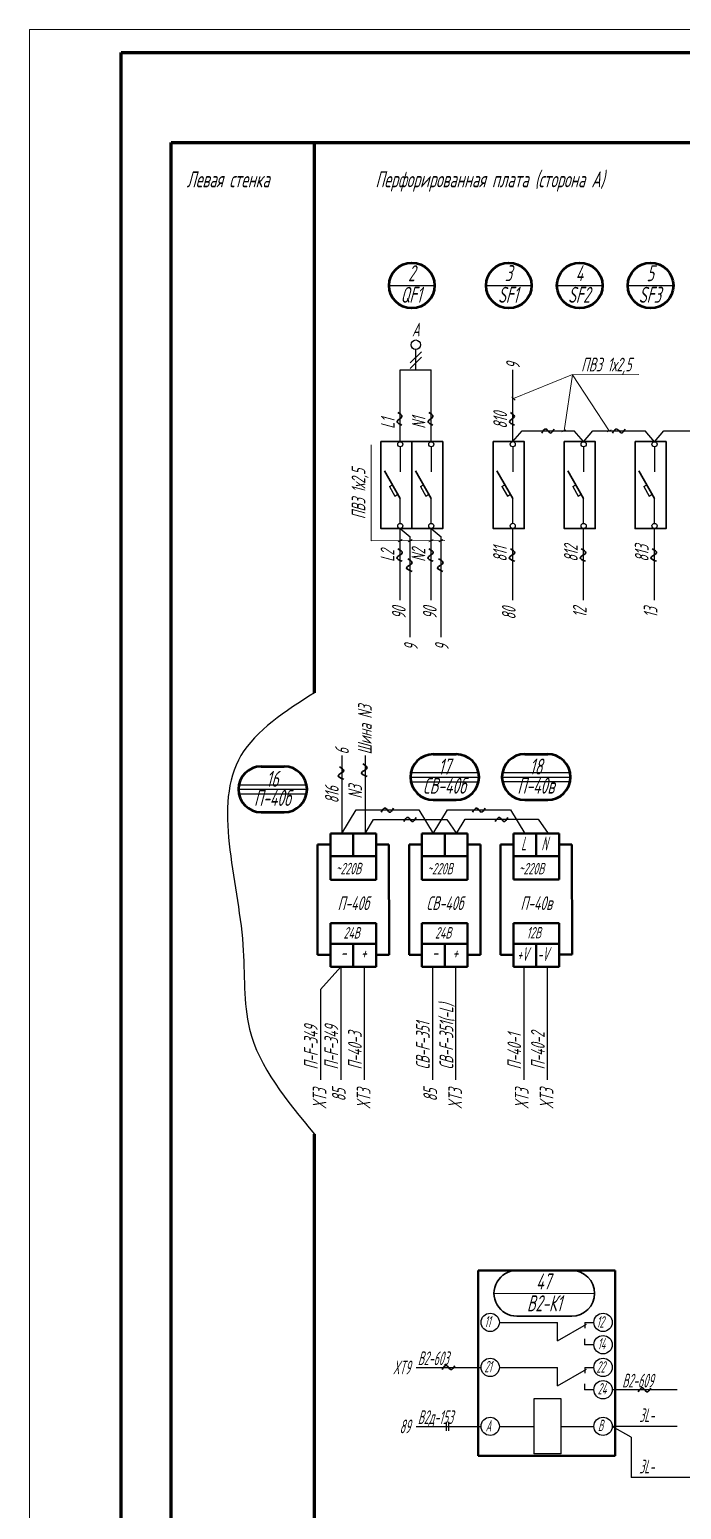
# Model space of a CAD drawing. Header units: millimetres. Extents: x -680 to 9204, y -4430 to 7779.
# Drawn here: x 1965.2 to 2107.7, y -266.6 to 56.9 of the extents above; entities that cross this region are included whole.
import ezdxf
from ezdxf.enums import TextEntityAlignment as Align

# ---------------------------------------------------------------- set-up
doc = ezdxf.new("R2010")
doc.units = ezdxf.units.MM
doc.layers.get('Defpoints').update_dxf_attribs({"color": 33})
for name, color, linetype, lineweight in [('Выноска', 137, 'Continuous', 20), ('Датчики', 31, 'Continuous', 50), ('Размерная', 4, 'Continuous', 25), ('Связи', 95, 'Continuous', 25), ('Толст.рамка', 7, 'Continuous', 60), ('Тонк.рамка', 10, 'Continuous', 20)]:
    doc.layers.add(name, color=color, linetype=linetype, lineweight=lineweight)
doc.layers.add('ТЕКСТ', color=2, linetype='Continuous')
doc.layers.add('Текст.', color=51, linetype='Continuous')
doc.styles.add('Simplex', font='simplex.shx', dxfattribs={"width": 0.7, "oblique": 15})

# ---------------------------------------------------------------- blocks, each defined once
blk = doc.blocks.new('A$C47DB4C6F')
at = {"layer": 'Defpoints', "ltscale": 0.2}
for p, q in [((-7.5, -4), (7.4, -4)), ((-7.5, -5), (7.5, -5)), ((-7.5, -6), (7.4, -6))]:
    blk.add_line(p, q, dxfattribs=at)
at = {"layer": 'Датчики', "color": 4}
for p, q in [((-2.5, 0), (2.5, 0)), ((-2.5, -10), (2.5, -10))]:
    blk.add_line(p, q, dxfattribs=at)
for centre, start, end in [((-2.5, -5), 90, 270), ((2.5, -5), 270, 90)]:
    blk.add_arc(centre, 5, start, end, dxfattribs=at)
blk = doc.blocks.new('бирка')
at = {"color": 0, "linetype": 'ByBlock', "lineweight": -3}
blk.add_line((0, 0), (22, 0), dxfattribs=at)
at = {"color": 0, "linetype": 'ByBlock', "lineweight": 30}
blk.add_lwpolyline([(5, -5), (17, -5, 1), (17, 5), (5, 5, 1)], format="xyb", close=True, dxfattribs=at)

msp = doc.modelspace()

# ---------------------------------------------------------------- linework, layer by layer
at = {"color": 5, "lineweight": 60}
for p, q in [((1996.114, 32.142), (3207.603, 32.142)), ((1996.114, -484.355), (1996.114, 32.142)), ((2027.425, -88.087), (2027.425, 32.142)), ((2027.425, -484.355), (2027.425, -184.557))]:
    msp.add_line(p, q, dxfattribs=at)
at = {"color": 7}
for p, q in [((2043.755, 0.911), (2053.693, 0.911)), ((2064.95, 0.913), (2074.888, 0.913)), ((2080.454, 0.911), (2090.392, 0.911)), ((2095.949, 0.911), (2105.887, 0.911)), ((2046.209, -33.217), (2046.209, -17.538)), ((2052.98, -33.217), (2052.98, -17.538)), ((2070.789, -33.214), (2070.789, -17.538)), ((2070.789, -33.214), (2072.82, -30.838)), ((2072.82, -30.838), (2084.225, -30.838)), ((2086.284, -33.214), (2084.225, -30.838)), ((2086.294, -33.217), (2088.324, -30.841)), ((2088.324, -30.841), (2099.73, -30.841)), ((2101.788, -33.217), (2099.73, -30.841)), ((2101.788, -33.217), (2103.819, -30.841)), ((2103.819, -30.841), (2115.224, -30.841)), ((2046.209, -34.345), (2046.209, -39.794)), ((2052.98, -34.345), (2052.98, -39.794)), ((2070.789, -34.342), (2070.789, -39.792)), ((2086.294, -34.345), (2086.294, -39.794)), ((2101.788, -34.345), (2101.788, -39.794)), ((2046.209, -51.066), (2046.209, -45.616)), ((2052.98, -51.066), (2052.98, -45.616)), ((2070.789, -51.063), (2070.789, -45.613)), ((2086.294, -51.066), (2086.294, -45.616)), ((2101.788, -51.066), (2101.788, -45.616)), ((2046.209, -67.875), (2046.209, -52.193)), ((2048.348, -75.94), (2048.348, -54.051)), ((2052.98, -67.875), (2052.98, -52.193)), ((2055.119, -75.94), (2055.119, -54.051)), ((2070.789, -67.873), (2070.789, -52.191)), ((2086.294, -67.875), (2086.294, -52.193)), ((2101.788, -67.875), (2101.788, -52.193)), ((2033.41, -101.79), (2033.41, -118.843)), ((2038.526, -101.79), (2038.526, -118.843)), ((2048.431, -106.534), (2063.431, -106.534)), ((2068.431, -106.522), (2083.431, -106.522)), ((2010.82, -109.208), (2025.82, -109.208)), ((2033.41, -118.843), (2036.535, -113.721)), ((2036.535, -113.721), (2050.291, -113.721)), ((2038.526, -118.843), (2040.368, -115.771)), ((2040.368, -115.771), (2056.37, -115.771)), ((2050.291, -113.721), (2053.41, -118.843)), ((2053.41, -118.83), (2056.535, -113.709)), ((2056.37, -115.771), (2058.525, -118.843)), ((2056.535, -113.709), (2070.291, -113.709)), ((2058.525, -118.83), (2060.367, -115.758)), ((2060.367, -115.758), (2076.37, -115.758)), ((2070.291, -113.709), (2073.41, -118.831)), ((2076.37, -115.758), (2078.525, -118.831)), ((2033.241, -148.009), (2028.756, -152.994)), ((2033.241, -148.009), (2033.241, -172.729)), ((2038.389, -172.729), (2038.387, -148.009)), ((2053.241, -148.009), (2053.241, -172.729)), ((2058.389, -172.729), (2058.387, -148.009)), ((2073.241, -147.996), (2073.241, -172.716)), ((2078.389, -172.716), (2078.387, -147.996)), ((2028.756, -152.994), (2028.756, -172.729))]:
    msp.add_line(p, q, dxfattribs=at)
for p, q in [((2050.825, -13.545), (2048.364, -16.003)), ((2050.825, -14.779), (2048.364, -17.238)), ((2049.595, -17.538), (2049.595, -13.071)), ((2046.209, -17.538), (2052.98, -17.538)), ((2043.852, -43.046), (2044.511, -42.656)), ((2043.852, -43.046), (2045.041, -45.112)), ((2045.041, -45.112), (2045.701, -44.723)), ((2050.623, -43.046), (2051.282, -42.656)), ((2050.623, -43.046), (2051.812, -45.112)), ((2051.812, -45.112), (2052.472, -44.723)), ((2068.432, -43.043), (2069.092, -42.654)), ((2068.432, -43.043), (2069.622, -45.11)), ((2069.622, -45.11), (2070.281, -44.72)), ((2083.937, -43.046), (2084.596, -42.656)), ((2083.937, -43.046), (2085.126, -45.112)), ((2085.126, -45.112), (2085.785, -44.723)), ((2099.431, -43.046), (2100.091, -42.656)), ((2099.431, -43.046), (2100.621, -45.112)), ((2100.621, -45.112), (2101.28, -44.723)), ((2046.209, -52.226), (2048.348, -54.051)), ((2052.98, -52.226), (2055.119, -54.051)), ((2067.864, -225.727), (2080.554, -225.727)), ((2080.552, -229.788), (2080.553, -225.723)), ((2080.552, -229.788), (2086.895, -226.082)), ((2086.548, -225.727), (2086.547, -227.011)), ((2086.548, -225.727), (2088.547, -225.727)), ((2086.486, -229.324), (2086.486, -230.607)), ((2088.547, -230.608), (2086.486, -230.607)), ((2067.864, -235.568), (2080.554, -235.568)), ((2080.552, -239.629), (2080.553, -235.564)), ((2080.552, -239.629), (2086.895, -235.924)), ((2086.548, -235.568), (2086.547, -236.852)), ((2086.548, -235.568), (2088.547, -235.568)), ((2086.486, -239.165), (2086.486, -240.449)), ((2075.373, -242.451), (2075.373, -254.451)), ((2081.373, -242.451), (2075.373, -242.451)), ((2081.373, -254.451), (2081.373, -242.451)), ((2088.547, -240.45), (2086.486, -240.449)), ((2067.864, -248.447), (2075.37, -248.447)), ((2081.37, -248.447), (2088.547, -248.447)), ((2096.676, -250.818), (2092.552, -248.447)), ((2096.676, -250.818), (2096.676, -259.663)), ((2081.373, -254.451), (2075.373, -254.451)), ((2169.423, -259.663), (2096.674, -259.663))]:
    msp.add_line(p, q)
at = {"color": 2, "lineweight": 30}
for p, q in [((2046.209, -45.616), (2042.745, -39.616)), ((2052.98, -45.616), (2049.516, -39.616)), ((2070.789, -45.613), (2067.325, -39.613)), ((2086.294, -45.616), (2082.83, -39.616)), ((2101.788, -45.616), (2098.324, -39.616))]:
    msp.add_line(p, q, dxfattribs=at)
at = {"lineweight": 40}
for p, q in [((2030.931, -118.843), (2040.931, -118.843)), ((2030.934, -128.955), (2030.931, -118.843)), ((2035.933, -123.842), (2035.932, -118.843)), ((2040.934, -128.955), (2040.931, -118.843)), ((2050.931, -118.843), (2060.931, -118.843)), ((2050.934, -128.955), (2050.931, -118.843)), ((2055.932, -123.843), (2055.931, -118.843)), ((2060.933, -128.955), (2060.931, -118.843)), ((2070.931, -118.831), (2080.931, -118.831)), ((2070.934, -128.942), (2070.931, -118.831)), ((2075.932, -123.83), (2075.931, -118.831)), ((2080.933, -128.942), (2080.931, -118.831)), ((2028.126, -121.272), (2030.932, -121.272)), ((2028.126, -121.272), (2028.126, -145.363)), ((2043.738, -121.263), (2040.922, -121.263)), ((2043.738, -121.267), (2043.753, -145.358)), ((2048.126, -121.273), (2050.932, -121.273)), ((2048.126, -121.273), (2048.126, -145.363)), ((2063.738, -121.263), (2060.922, -121.263)), ((2063.738, -121.268), (2063.753, -145.358)), ((2068.126, -121.26), (2070.932, -121.26)), ((2068.126, -121.26), (2068.126, -145.35)), ((2083.738, -121.251), (2080.922, -121.251)), ((2083.738, -121.255), (2083.753, -145.345)), ((2030.932, -123.843), (2040.932, -123.842)), ((2050.932, -123.843), (2060.932, -123.842)), ((2070.932, -123.831), (2080.932, -123.829)), ((2030.934, -128.955), (2040.934, -128.955)), ((2050.934, -128.955), (2060.933, -128.955)), ((2070.934, -128.942), (2080.933, -128.942)), ((2030.936, -138.498), (2040.937, -138.498)), ((2030.938, -148.009), (2030.936, -138.498)), ((2040.938, -148.009), (2040.936, -138.498)), ((2050.936, -138.498), (2060.937, -138.498)), ((2050.938, -148.009), (2050.936, -138.498)), ((2060.938, -148.009), (2060.936, -138.498)), ((2070.936, -138.485), (2080.937, -138.485)), ((2070.938, -147.996), (2070.936, -138.485)), ((2080.938, -147.996), (2080.936, -138.485)), ((2030.937, -145.363), (2028.126, -145.363)), ((2030.937, -143.009), (2040.937, -143.009)), ((2035.938, -148.009), (2035.937, -143.009)), ((2043.753, -145.354), (2040.937, -145.354)), ((2050.937, -145.363), (2048.126, -145.363)), ((2050.937, -143.009), (2060.937, -143.009)), ((2055.938, -148.009), (2055.937, -143.009)), ((2063.753, -145.354), (2060.937, -145.354)), ((2070.937, -145.35), (2068.126, -145.35)), ((2070.937, -142.996), (2080.937, -142.996)), ((2075.938, -147.996), (2075.937, -142.996)), ((2083.753, -145.341), (2080.937, -145.341)), ((2040.938, -148.009), (2030.938, -148.009)), ((2060.938, -148.009), (2050.938, -148.009)), ((2080.938, -147.996), (2070.938, -147.996)), ((2063.205, -214.368), (2063.205, -254.858)), ((2063.205, -214.368), (2093.206, -214.368)), ((2093.205, -214.368), (2093.205, -254.858)), ((2063.205, -254.858), (2093.207, -254.858))]:
    msp.add_line(p, q, dxfattribs=at)
at = {"ltscale": 5}
for p, q in [((2049.676, -235.568), (2063.861, -235.568)), ((2106.73, -240.45), (2092.545, -240.45)), ((2049.676, -248.446), (2063.861, -248.446)), ((2106.738, -248.446), (2092.553, -248.446))]:
    msp.add_line(p, q, dxfattribs=at)
at = {"color": 2, "lineweight": 30}
for points in [[(2041.962, -33.184), (2048.733, -33.184), (2048.733, -52.226), (2041.962, -52.226)], [(2048.733, -33.184), (2055.504, -33.184), (2055.504, -52.226), (2048.733, -52.226)], [(2066.543, -33.182), (2073.314, -33.182), (2073.314, -52.223), (2066.543, -52.223)], [(2082.047, -33.184), (2088.818, -33.184), (2088.818, -52.226), (2082.047, -52.226)], [(2097.542, -33.184), (2104.313, -33.184), (2104.313, -52.226), (2097.542, -52.226)]]:
    msp.add_lwpolyline(points, close=True, dxfattribs=at)
for centre, radius in [((2049.595, -12.031), 1.039), ((2065.864, -225.727), 2), ((2090.547, -225.727), 2), ((2090.547, -230.608), 2), ((2065.864, -235.568), 2), ((2090.547, -235.568), 2), ((2090.547, -240.45), 2), ((2065.864, -248.447), 2), ((2090.547, -248.447), 2)]:
    msp.add_circle(centre, radius)
at = {"color": 7}
for centre in [(2046.209, -33.78), (2052.98, -33.78), (2070.789, -33.777), (2086.294, -33.78), (2101.788, -33.78), (2046.209, -51.631), (2052.98, -51.631), (2070.789, -51.628), (2086.294, -51.631), (2101.788, -51.631)]:
    msp.add_circle(centre, 0.563, dxfattribs=at)
at = {"color": 30, "linetype": 'ByBlock', "lineweight": 30}
for points, end_tangent in [([(2045.694, -26.859), (2046.562, -27.728), (2045.52, -28.808), (2046.562, -29.594)], (0, -1)), ([(2052.465, -26.859), (2053.333, -27.728), (2052.291, -28.808), (2053.333, -29.594)], (0, -1)), ([(2070.274, -26.856), (2071.143, -27.725), (2070.1, -28.805), (2071.143, -29.591)], (0, -1)), ([(2079.855, -30.456), (2078.987, -31.324), (2078.054, -30.424), (2077.121, -31.324)], (-1, 0)), ([(2095.36, -30.456), (2094.491, -31.324), (2093.558, -30.424), (2092.625, -31.324)], (-1, 0)), ([(2045.689, -56.628), (2046.658, -57.497), (2045.437, -58.577), (2046.637, -59.363)], (0, -1)), ([(2052.459, -56.628), (2053.429, -57.497), (2052.208, -58.577), (2053.408, -59.363)], (0, -1)), ([(2070.269, -56.625), (2071.238, -57.494), (2070.017, -58.574), (2071.217, -59.36)], (0, -1)), ([(2085.773, -56.628), (2086.742, -57.497), (2085.522, -58.577), (2086.721, -59.363)], (0, -1)), ([(2101.268, -56.628), (2102.237, -57.497), (2101.017, -58.577), (2102.216, -59.363)], (0, -1)), ([(2047.827, -58.836), (2048.797, -59.705), (2047.576, -60.785), (2048.775, -61.571)], (0, -1)), ([(2054.598, -58.836), (2055.567, -59.705), (2054.347, -60.785), (2055.546, -61.571)], (0, -1)), ([(2032.89, -104.275), (2033.859, -105.144), (2032.638, -106.224), (2033.838, -107.01)], (0, -1)), ([(2038.005, -103.651), (2038.974, -104.52), (2037.754, -105.6), (2038.953, -106.386)], (0, -1)), ([(2044.746, -113.339), (2043.877, -114.207), (2042.944, -113.307), (2042.011, -114.207)], (-1, 0)), ([(2064.746, -113.326), (2063.877, -114.195), (2062.944, -113.294), (2062.011, -114.195)], (-1, 0)), ([(2049.701, -115.389), (2048.833, -116.257), (2047.9, -115.357), (2046.967, -116.257)], (-1, 0)), ([(2069.701, -115.376), (2068.833, -116.244), (2067.9, -115.344), (2066.967, -116.244)], (-1, 0)), ([(2058.101, -235.186), (2057.233, -236.054), (2056.3, -235.154), (2055.367, -236.054)], (-1, 0)), ([(2100.97, -240.067), (2100.101, -240.936), (2099.168, -240.035), (2098.235, -240.936)], (-1, 0))]:
    msp.add_spline(points, degree=3, dxfattribs=dict(at, end_tangent=end_tangent))
at = {"layer": 'Выноска', "ltscale": 0.3}
for p, q in [((2070.928, -23.747), (2083.845, -18.552)), ((2083.845, -18.573), (2082.038, -30.838)), ((2098.363, -18.563), (2083.845, -18.573)), ((2083.845, -18.573), (2091.903, -30.841)), ((2070.627, -23.413), (2071.304, -24.164)), ((2082.437, -30.63), (2081.54, -31.097)), ((2092.302, -30.633), (2091.405, -31.1)), ((2039.869, -54.856), (2039.869, -33.924)), ((2055.983, -54.844), (2039.869, -54.87)), ((2046.657, -54.616), (2045.761, -55.083)), ((2048.796, -54.616), (2047.9, -55.083)), ((2053.379, -54.616), (2052.482, -55.083)), ((2055.517, -54.616), (2054.621, -55.083))]:
    msp.add_line(p, q, dxfattribs=at)
at = {"layer": 'Датчики'}
for centre in [(2048.733, 0.908), (2069.928, 0.911), (2085.432, 0.908), (2100.927, 0.908)]:
    msp.add_circle(centre, 4.979, dxfattribs=at)
at = {"layer": 'Размерная', "ltscale": 0.9}
for p, q in [((2056.268, -247.446), (2056.268, -249.446)), ((2056.768, -247.446), (2056.768, -249.446))]:
    msp.add_line(p, q, dxfattribs=at)
at = {"layer": 'Связи'}
msp.add_spline([(2027.425, -88.087), (2011.387, -101.833), (2011.801, -143.195), (2013.249, -161.601), (2027.425, -184.557)], degree=3, dxfattribs=at)
at = {"layer": 'Толст.рамка'}
for p, q in [((1985.172, 51.855), (3220.172, 51.855)), ((1985.172, -532.145), (1985.172, 51.855))]:
    msp.add_line(p, q, dxfattribs=at)
at = {"layer": 'Тонк.рамка'}
for p in [(3225.172, 56.855), (1965.172, -537.145)]:
    msp.add_line(p, (1965.172, 56.855), dxfattribs=at)

# ---------------------------------------------------------------- block references
at = {"layer": 'Датчики'}
for p in [(2055.931, -101.534), (2075.931, -101.522), (2018.32, -104.208)]:
    msp.add_blockref('A$C47DB4C6F', p, dxfattribs=at)
at = {"layer": 'Датчики', "rotation": 359.9750029476415}
msp.add_blockref('бирка', (2066.689, -219.366), dxfattribs=at)

# ---------------------------------------------------------------- texts
at = {"layer": 'ТЕКСТ', "style": 'Simplex', "oblique": 15}
for s, height, width, p in [('Перфорированная плата (сторона А)', 3.5, 0.6, (2040.773, 22.378)), ('Левая стенка', 3.5, 0.6, (1999.499, 22.378)), ('L', 3, 0.5, (2072.606, -122.558)), ('N', 3, 0.5, (2077.034, -122.558)), ('~220В', 2.5, 0.6, (2032.066, -127.771)), ('~220В', 2.5, 0.6, (2052.066, -127.812)), ('~220В', 2.5, 0.6, (2072.066, -127.799)), ('24В', 2.5, 0.6, (2033.795, -141.824)), ('24В', 2.5, 0.6, (2053.795, -141.824)), ('12В', 2.5, 0.6, (2073.795, -141.812)), ('-', 3, 0.6, (2033.115, -146.407)), ('+', 3, 0.6, (2037.543, -146.407)), ('-', 3, 0.6, (2053.115, -146.407)), ('+', 3, 0.6, (2057.542, -146.407)), ('+V', 3, 0.5, (2071.724, -146.724)), ('-V', 3, 0.5, (2076.152, -146.724)), ('В2-603', 3, 0.5, (2050.026, -235.074)), ('В2-609', 3, 0.5, (2094.719, -239.955)), ('В2д-153', 3, 0.5, (2050.026, -247.952)), ('3L-', 3, 0.5, (2098.43, -247.525)), ('3L-', 3, 0.5, (2098.427, -258.743))]:
    msp.add_text(s, height=height, dxfattribs=dict(at, width=width)).set_placement(p)
at = {"layer": 'ТЕКСТ', "style": 'Simplex', "oblique": 15, "width": 0.6}
for s, height, p in [('2', 3.5, (2048.65, 1.858)), ('3', 3.5, (2069.845, 1.861)), ('4', 3.5, (2085.349, 1.858)), ('5', 3.5, (2100.844, 1.858)), ('QF1', 3.5, (2048.549, -2.862)), ('SF1', 3.5, (2069.744, -2.859)), ('SF2', 3.5, (2085.249, -2.862)), ('SF3', 3.5, (2100.743, -2.862)), ('А', 3, (2049.595, -10.224)), ('17', 3.5, (2055.848, -105.992)), ('18', 3.5, (2075.848, -105.979)), ('16', 3.5, (2018.237, -108.665)), ('СВ-40б', 3.5, (2055.836, -110.167)), ('П-40в', 3.5, (2075.836, -110.154)), ('П-40б', 3.5, (2018.225, -112.84)), ('П-40б', 3, (2035.936, -135.596)), ('СВ-40б', 3, (2055.936, -135.596)), ('П-40в', 3, (2075.936, -135.584)), ('47', 3.5, (2077.479, -218.529)), ('В2-К1', 3.5, (2077.686, -223.305))]:
    msp.add_text(s, height=height, dxfattribs=at).set_placement(p, align=Align.CENTER)
at = {"layer": 'ТЕКСТ', "style": 'Simplex', "oblique": 15}
for s, height, rotation, width, p in [('9', 3, 90, 0.6, (2072.349, -17.331)), ('L1', 3, 90, 0.6, (2044.967, -30.392)), ('N1', 3, 90, 0.6, (2051.738, -30.392)), ('810', 3, 90, 0.6, (2069.547, -30.389)), ('L2', 3, 90, 0.6, (2044.916, -59.472)), ('N2', 3, 90, 0.6, (2051.687, -59.472)), ('811', 3, 90, 0.6, (2069.496, -59.469)), ('812', 3, 90, 0.6, (2085.001, -59.472)), ('813', 3, 90, 0.6, (2100.495, -59.472)), ('Шина N3', 3, 90, 0.6, (2039.973, -101.584)), ('6', 3, 90, 0.6, (2034.97, -101.584)), ('816', 3, 90, 0.6, (2032.742, -112.273)), ('N3', 3, 90, 0.6, (2037.84, -111.241)), ('СВ-F-351(-L)', 3, 90, 0.6, (2057.791, -170.45)), ('П-F-349', 3, 90, 0.6, (2028.155, -170.45)), ('П-F-349', 3, 90, 0.6, (2032.64, -170.45)), ('П-40-3', 3, 90, 0.6, (2037.791, -170.45)), ('СВ-F-351', 3, 90, 0.6, (2052.64, -170.45)), ('П-40-2', 3, 90, 0.6, (2077.791, -170.437)), ('П-40-1', 3, 90, 0.6, (2072.64, -170.437)), ('11', 2.5, 0.00001, 0.5, (2064.593, -226.789)), ('12', 2.5, 0.00001, 0.5, (2089.105, -226.867)), ('14', 2.5, 0.00001, 0.5, (2089.346, -231.646)), ('21', 2.5, 0.00001, 0.5, (2064.593, -236.631)), ('22', 2.5, 0.00001, 0.5, (2089.105, -236.708)), ('24', 2.5, 0.00001, 0.5, (2089.346, -241.487)), ('А', 2.5, 0.00001, 0.5, (2064.852, -249.582)), ('В', 2.5, 0.00001, 0.5, (2089.408, -249.497))]:
    msp.add_text(s, height=height, rotation=rotation, dxfattribs=dict(at, width=width)).set_placement(p)
at = {"layer": 'ТЕКСТ', "style": 'Simplex', "oblique": 15, "width": 0.6}
for s, p in [('90', (2047.399, -69.344)), ('90', (2054.17, -69.344)), ('80', (2071.43, -69.427)), ('12', (2086.934, -69.429)), ('13', (2102.429, -69.429)), ('9', (2050.042, -77.493)), ('9', (2056.813, -77.493)), ('XT3', (2030.068, -174.639)), ('85', (2034.262, -174.639)), ('XT3', (2039.701, -174.639)), ('85', (2054.262, -174.639)), ('XT3', (2059.7, -174.639)), ('XT3', (2074.262, -174.626)), ('XT3', (2079.7, -174.626))]:
    msp.add_text(s, height=3, rotation=90, dxfattribs=at).set_placement(p, align=Align.RIGHT)
at = {"layer": 'ТЕКСТ', "style": 'Simplex', "oblique": 15, "width": 0.5}
for s, p in [('XT9', (2048.379, -237.085)), ('89', (2048.379, -249.963))]:
    msp.add_text(s, height=3, dxfattribs=at).set_placement(p, align=Align.RIGHT)
at = {"layer": 'Текст.', "color": 3, "style": 'Simplex', "oblique": 15, "width": 0.6}
msp.add_text('ПВ3 1х2,5', height=3, dxfattribs=at).set_placement((2096.752, -17.865), align=Align.RIGHT)
msp.add_text('ПВ3 1х2,5', height=3, rotation=90, dxfattribs=at).set_placement((2038.574, -39.131), align=Align.RIGHT)

doc.saveas('drawing.dxf')
